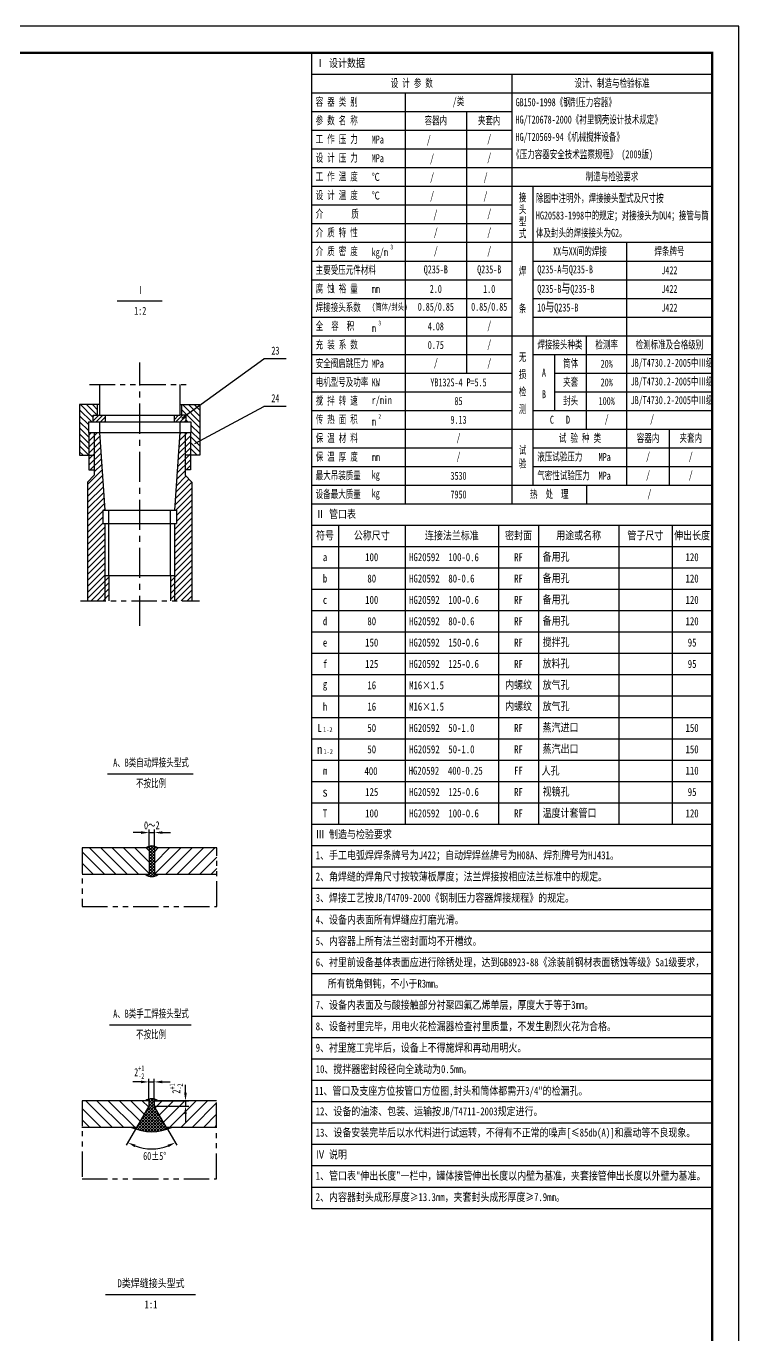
# Model space of a CAD drawing. Extents: x 0 to 5940, y 0 to 8400.
# Drawn here: x 3270 to 5940, y 3496 to 8400 of the extents above; entities that cross this region are included whole.
import ezdxf

# ---------------------------------------------------------------- set-up
doc = ezdxf.new("R2010")
doc.units = 0
doc.header["$LTSCALE"] = 1.5
doc.linetypes.add('CENTERX2', pattern=[4, 2.5, -0.5, 0.5, -0.5])
doc.linetypes.add('PHANTOM2', pattern=[31.75, 15.875, -3.175, 3.175, -3.175, 3.175, -3.175])
for name, color, linetype in [('中心线', 2, 'CENTERX2'), ('剖面线', 4, 'Continuous'), ('双点划线', 5, 'PHANTOM2'), ('尺寸线', 2, 'Continuous'), ('粗实线', 1, 'Continuous'), ('细实线', 7, 'Continuous')]:
    doc.layers.add(name, color=color, linetype=linetype)
doc.styles.add('仿宋67', font='SIMFANG.TTF', dxfattribs={"width": 0.67})
doc.styles.add('仿宋80', font='SIMFANG.TTF', dxfattribs={"width": 0.8})
doc.dimstyles.new('比例1', dxfattribs={"dimscale": 10, "dimtxt": 3, "dimasz": 3, "dimexe": 1.2, "dimexo": 0, "dimgap": 1.2, "dimtad": 1, "dimdec": 1, "dimlfac": 0.1, "dimdsep": 46, "dimtxsty": '仿宋67', "dimcen": 0, "dimadec": 1, "dimazin": 2, "dimtfac": 1.6, "dimtdec": 1, "dimtmove": 0, "dimatfit": 3, "dimfxl": 1, "dimtolj": 1, "dimtzin": 0, "dimarcsym": 0})

# ---------------------------------------------------------------- blocks, each defined once
blk = doc.blocks.new('A1竖')
at = {"layer": '细实线'}
for p, q in [((10, 830), (-584, 830)), ((10, -10), (10, 830))]:
    blk.add_line(p, q, dxfattribs=at)
at = {"layer": '细实线', "const_width": 0.8}
blk.add_lwpolyline([(-559, 0), (0, 0), (0, 820), (-559, 820)], close=True, dxfattribs=at)
blk = doc.blocks.new('*D41')
at = {"layer": 'Defpoints', "color": 0, "linetype": 'Continuous'}
for p in [(3750.3, 4373.4), (3750.3, 4353.4), (3867.2, 4353.4)]:
    blk.add_point(p, dxfattribs=at)
at = {"layer": '尺寸线', "color": 0, "linetype": 'Continuous', "lineweight": -2}
for p, q in [((3867.2, 4403.4), (3867.2, 4433.4)), ((3750.3, 4373.4), (3879.2, 4373.4)), ((3867.2, 4373.4), (3867.2, 4353.4)), ((3750.3, 4353.4), (3879.2, 4353.4)), ((3867.2, 4323.4), (3867.2, 4293.4))]:
    blk.add_line(p, q, dxfattribs=at)
at = {"layer": '尺寸线', "color": 0, "linetype": 'Continuous'}
for points in [[(3862.2, 4403.4), (3872.2, 4403.4), (3867.2, 4373.4)], [(3862.2, 4323.4), (3872.2, 4323.4), (3867.2, 4353.4)]]:
    blk.add_solid(points, dxfattribs=at)
at = {"layer": '尺寸线', "color": 0, "linetype": 'Continuous', "insert": (3832.5, 4419.1), "char_height": 30, "attachment_point": 5, "rotation": 90, "style": '仿宋67'}
blk.add_mtext('\\A1;\\A1;2{\\H0.7x;\\S+1^ -2;}', dxfattribs=at)
blk = doc.blocks.new('*D42')
at = {"layer": 'Defpoints', "color": 0, "linetype": 'Continuous'}
for p in [(3750.3, 4443.8), (3730.3, 4373.4), (3750.3, 4373.4)]:
    blk.add_point(p, dxfattribs=at)
at = {"layer": '尺寸线', "color": 0, "linetype": 'Continuous', "lineweight": -2}
for p, q in [((3700.3, 4443.8), (3670.3, 4443.8)), ((3730.3, 4373.4), (3730.3, 4455.8)), ((3730.3, 4443.8), (3750.3, 4443.8)), ((3750.3, 4373.4), (3750.3, 4455.8)), ((3780.3, 4443.8), (3810.3, 4443.8))]:
    blk.add_line(p, q, dxfattribs=at)
at = {"layer": '尺寸线', "color": 0, "linetype": 'Continuous'}
for points in [[(3700.3, 4448.8), (3700.3, 4438.8), (3730.3, 4443.8)], [(3780.3, 4448.8), (3780.3, 4438.8), (3750.3, 4443.8)]]:
    blk.add_solid(points, dxfattribs=at)
at = {"layer": '尺寸线', "color": 0, "linetype": 'Continuous', "insert": (3694.1, 4480.2), "char_height": 30, "attachment_point": 5, "style": '仿宋67'}
blk.add_mtext('\\A1;\\A1;2{\\H0.7x;\\S+1^ -2;}', dxfattribs=at)
blk = doc.blocks.new('*D43')
at = {"layer": 'Defpoints', "color": 0, "linetype": 'Continuous'}
for p in [(3751, 5378.2), (3731, 5320.7), (3751, 5320.7)]:
    blk.add_point(p, dxfattribs=at)
at = {"layer": '尺寸线', "color": 0, "linetype": 'Continuous', "lineweight": -2}
for p, q in [((3701, 5378.2), (3671, 5378.2)), ((3731, 5320.7), (3731, 5390.2)), ((3731, 5378.2), (3751, 5378.2)), ((3751, 5320.7), (3751, 5390.2)), ((3781, 5378.2), (3811, 5378.2))]:
    blk.add_line(p, q, dxfattribs=at)
at = {"layer": '尺寸线', "color": 0, "linetype": 'Continuous'}
for points in [[(3701, 5383.2), (3701, 5373.2), (3731, 5378.2)], [(3781, 5383.2), (3781, 5373.2), (3751, 5378.2)]]:
    blk.add_solid(points, dxfattribs=at)
at = {"layer": '尺寸线', "color": 0, "linetype": 'Continuous', "insert": (3741, 5405.2), "char_height": 30, "attachment_point": 5, "style": '仿宋67'}
blk.add_mtext('\\A1;0～2', dxfattribs=at)

msp = doc.modelspace()

# ---------------------------------------------------------------- hatches: boundary and pattern name
at = {"layer": '剖面线', "linetype": 'Continuous'}
h = msp.add_hatch(dxfattribs=at)
h.set_pattern_fill('ANSI31', color=256, scale=5, angle=90, style=0)
h.set_pattern_definition([(135, (-2974.8, 3866.472), (-11.22532, -11.22532), [])])
h.paths.add_polyline_path([(3538.11, 6981.87), (3470.61, 6981.87), (3470.61, 6791.87), (3505.61, 6791.87), (3505.61, 6876.87), (3503.61, 6876.87), (3503.61, 6916.87), (3521.86, 6916.87), (3521.86, 6941.87), (3538.11, 6941.87)])
h.paths.add_polyline_path([(3920.61, 6979.92), (3867.78, 6941.87), (3869.36, 6941.87), (3869.36, 6916.87), (3887.61, 6916.87), (3887.61, 6876.87), (3885.61, 6876.87), (3885.61, 6791.87), (3920.61, 6791.87)])
h.paths.add_polyline_path([(3920.61, 6979.92), (3920.61, 6981.87), (3853.11, 6981.87), (3853.11, 6941.87), (3867.78, 6941.87)])
h = msp.add_hatch(dxfattribs=at)
h.set_pattern_fill('ANSI31', color=256, scale=3.5, style=0)
h.set_pattern_definition([(45, (-2974.8, 3866.472), (-7.857724, 7.857724), [])])
h.paths.add_polyline_path([(3566.86, 6916.87), (3566.86, 6941.87), (3545.61, 6941.87), (3521.86, 6941.87), (3521.86, 6916.87)])
h.paths.add_polyline_path([(3869.36, 6916.87), (3869.36, 6941.87), (3845.61, 6941.87), (3824.36, 6941.87), (3824.36, 6916.87)])
h = msp.add_hatch(dxfattribs=at)
h.set_pattern_fill('ANSI31', color=256, scale=5, style=0)
h.set_pattern_definition([(45, (-2974.8, 3866.472), (-11.22532, 11.22532), [])])
h.paths.add_polyline_path([(3500.61, 6246.77), (3580.61, 6246.77), (3580.61, 6341.87), (3565.61, 6341.87), (3565.61, 6536.87), (3558.11, 6536.87), (3558.11, 6586.87), (3565.61, 6586.87), (3545.61, 6876.87), (3505.61, 6876.87), (3505.61, 6736.87), (3525.61, 6736.87), (3525.61, 6716.87), (3500.61, 6691.87)])
h.paths.add_polyline_path([(3890.61, 6691.87), (3865.61, 6716.87), (3865.61, 6736.87), (3885.61, 6736.87), (3885.61, 6876.87), (3845.61, 6876.87), (3825.61, 6586.87), (3833.11, 6586.87), (3833.11, 6536.87), (3825.61, 6536.87), (3825.61, 6341.87), (3810.61, 6341.87), (3810.61, 6246.77), (3890.61, 6246.77)])

# ---------------------------------------------------------------- linework, layer by layer
at = {"layer": '中心线', "ltscale": 30}
msp.add_line((3695.61, 6152.99), (3695.61, 7139.23), dxfattribs=at)
at = {"layer": '剖面线', "linetype": 'Continuous'}
for p, q in [((3480.46, 5305.64), (3565.44, 5220.66)), ((3507.86, 5320.66), (3607.86, 5220.66)), ((3550.29, 5320.66), (3650.29, 5220.66)), ((3592.72, 5320.66), (3692.72, 5220.66)), ((3635.14, 5320.66), (3730.98, 5224.83)), ((3677.57, 5320.66), (3730.98, 5267.26)), ((3718.31, 5320.66), (3718.84, 5321.2)), ((3720, 5320.66), (3730.98, 5309.69)), ((3721.54, 5320.66), (3720.16, 5322.05)), ((3750.98, 5302.46), (3727.72, 5325.72)), ((3729.53, 5320.66), (3736.65, 5327.78)), ((3730.98, 5310.88), (3747.56, 5327.46)), ((3730.98, 5299.65), (3750.98, 5319.65)), ((3750.98, 5291.23), (3730.98, 5311.23)), ((3730.98, 5288.43), (3750.98, 5308.43)), ((3750.98, 5280.01), (3730.98, 5300.01)), ((3730.98, 5277.2), (3750.98, 5297.2)), ((3750.98, 5313.68), (3736.86, 5327.8)), ((3755.22, 5320.66), (3748.61, 5327.27)), ((3750.98, 5264.16), (3807.48, 5320.66)), ((3750.98, 5306.59), (3765.05, 5320.66)), ((3750.98, 5221.73), (3849.91, 5320.66)), ((3751.99, 5320.66), (3756.25, 5324.93)), ((3763.21, 5320.66), (3763.48, 5320.94)), ((3792.33, 5220.66), (3892.33, 5320.66)), ((3834.76, 5220.66), (3934.76, 5320.66)), ((3877.18, 5220.66), (3977.18, 5320.66)), ((3480.46, 5263.22), (3523.01, 5220.66)), ((3750.98, 5268.78), (3730.98, 5288.78)), ((3730.98, 5265.98), (3750.98, 5285.98)), ((3750.98, 5257.56), (3730.98, 5277.56)), ((3730.98, 5254.75), (3750.98, 5274.75)), ((3750.98, 5246.33), (3730.98, 5266.33)), ((3730.98, 5243.53), (3750.98, 5263.53)), ((3750.98, 5235.11), (3730.98, 5255.11)), ((3730.98, 5232.3), (3750.98, 5252.3)), ((3919.61, 5220.66), (3984.68, 5285.73)), ((3480.46, 5220.79), (3480.59, 5220.66)), ((3718.82, 5220.15), (3719.34, 5220.66)), ((3724.03, 5217.15), (3720.52, 5220.66)), ((3726.12, 5216.22), (3730.56, 5220.66)), ((3750.98, 5223.88), (3730.98, 5243.88)), ((3730.98, 5221.08), (3750.98, 5241.08)), ((3749.41, 5214.22), (3730.98, 5232.66)), ((3739.05, 5213.36), (3730.98, 5221.43)), ((3734.91, 5213.78), (3750.98, 5229.85)), ((3745.98, 5213.63), (3753.01, 5220.66)), ((3757.78, 5217.08), (3754.19, 5220.66)), ((3962.04, 5220.66), (3984.68, 5243.3)), ((3493.33, 4373.41), (3593.33, 4273.41)), ((3535.76, 4373.41), (3635.76, 4273.41)), ((3578.18, 4373.41), (3678.18, 4273.41)), ((3620.61, 4373.41), (3697.48, 4296.55)), ((3663.04, 4373.41), (3713.01, 4323.44)), ((3705.46, 4373.41), (3728.54, 4350.34)), ((3721.68, 4373.41), (3719.99, 4375.11)), ((3750.31, 4356.01), (3727.65, 4378.67)), ((3728.17, 4373.41), (3735.19, 4380.43)), ((3729.89, 4352.68), (3750.31, 4373.11)), ((3730.31, 4364.33), (3746.29, 4380.31)), ((3762.09, 4333), (3730.31, 4364.79)), ((3750.31, 4367.24), (3736.92, 4380.62)), ((3755.36, 4373.41), (3748.97, 4379.8)), ((3750.62, 4373.41), (3755.09, 4377.89)), ((3753.93, 4347.14), (3780.21, 4373.41)), ((3761.84, 4373.41), (3762.4, 4373.97)), ((3769.46, 4320.24), (3822.64, 4373.41)), ((3784.99, 4293.34), (3865.07, 4373.41)), ((3807.49, 4273.41), (3907.49, 4373.41)), ((3849.92, 4273.41), (3949.92, 4373.41)), ((3892.35, 4273.41), (3984.01, 4365.08)), ((3479.79, 4344.53), (3550.9, 4273.41)), ((3678.92, 4268.04), (3755.43, 4344.55)), ((3687.35, 4265.25), (3759.54, 4337.43)), ((3696.14, 4262.81), (3763.65, 4330.32)), ((3699.22, 4299.57), (3751.32, 4351.67)), ((3705.33, 4260.77), (3767.75, 4323.2)), ((3768.22, 4259.53), (3709.82, 4317.93)), ((3777.71, 4261.26), (3713.93, 4325.04)), ((3714.55, 4326.12), (3750.31, 4361.88)), ((3714.94, 4259.16), (3771.86, 4316.08)), ((3786.79, 4263.41), (3718.04, 4332.16)), ((3795.49, 4265.94), (3722.15, 4339.28)), ((3792.76, 4279.88), (3726.25, 4346.39)), ((3777.43, 4306.44), (3730.31, 4353.56)), ((3934.77, 4273.41), (3984.01, 4322.65)), ((3479.79, 4302.1), (3508.48, 4273.41)), ((3670.81, 4271.16), (3673.07, 4273.41)), ((3682.31, 4266.86), (3675.75, 4273.41)), ((3698.04, 4262.35), (3685.17, 4275.23)), ((3712.03, 4259.59), (3689.28, 4282.34)), ((3724.8, 4258.04), (3693.38, 4289.46)), ((3736.65, 4257.42), (3697.49, 4296.58)), ((3747.76, 4257.53), (3701.6, 4303.69)), ((3758.25, 4258.27), (3705.71, 4310.81)), ((3725.03, 4258.02), (3775.97, 4308.97)), ((3735.67, 4257.44), (3780.08, 4301.85)), ((3746.96, 4257.5), (3784.19, 4294.73)), ((3759.03, 4258.34), (3788.3, 4287.62)), ((3772.08, 4260.17), (3792.41, 4280.5)), ((3786.45, 4263.32), (3796.55, 4273.41)), ((3803.83, 4268.81), (3799.23, 4273.41)), ((3802.78, 4268.43), (3807.77, 4273.41)), ((3811.86, 4272.02), (3810.46, 4273.41)), ((3977.2, 4273.41), (3984.01, 4280.23))]:
    msp.add_line(p, q, dxfattribs=at)
at = {"layer": '双点划线', "ltscale": 4}
for p, q in [((3508.01, 7056.83), (3873.77, 7056.83)), ((3473.89, 6246.77), (3919.8, 6246.77)), ((3480.46, 5320.66), (3480.46, 5100.68)), ((3984.68, 5100.68), (3984.68, 5320.66)), ((3480.46, 5100.68), (3984.68, 5100.68)), ((3479.79, 4373.41), (3479.79, 4080.81)), ((3984.01, 4080.81), (3984.01, 4373.41)), ((3479.79, 4080.81), (3984.01, 4080.81))]:
    msp.add_line(p, q, dxfattribs=at)
at = {"layer": '尺寸线', "linetype": 'Continuous'}
for p, q in [((3684.12, 4273.41), (3645.36, 4206.27)), ((3796.5, 4273.41), (3835.26, 4206.27))]:
    msp.add_line(p, q, dxfattribs=at)
msp.add_arc((3740.31, 4370.73), 177.91, 249.67318, 290.32682, dxfattribs=at)
for points in [[(3676.38, 4199.38), (3680.64, 4208.43), (3651.36, 4216.66)], [(3799.98, 4208.43), (3804.24, 4199.38), (3829.26, 4216.66)]]:
    msp.add_solid(points, dxfattribs=at)
at = {"layer": '粗实线'}
for p, q in [((4340, 3970), (4340, 8300)), ((4244.51, 7153.22), (4161.17, 7153.22)), ((3545.61, 7056.83), (3545.61, 6941.87)), ((3845.61, 7056.83), (3845.61, 6941.87)), ((3545.61, 6981.87), (3470.61, 6981.87)), ((3470.61, 6981.87), (3470.61, 6791.87)), ((3538.11, 6941.87), (3538.11, 6981.87)), ((3845.61, 6981.87), (3920.61, 6981.87)), ((3853.11, 6941.87), (3853.11, 6981.87)), ((3920.61, 6981.87), (3920.61, 6791.87)), ((4244.51, 6975.21), (4161.17, 6975.21)), ((3503.61, 6916.87), (3503.61, 6876.87)), ((3503.61, 6916.87), (3887.61, 6916.87)), ((3521.86, 6916.87), (3521.86, 6941.87)), ((3521.86, 6941.87), (3545.61, 6941.87)), ((3545.61, 6941.87), (3845.61, 6941.87)), ((3545.61, 6916.87), (3545.61, 6876.87)), ((3566.86, 6941.87), (3566.86, 6916.87)), ((3824.36, 6941.87), (3824.36, 6916.87)), ((3869.36, 6941.87), (3845.61, 6941.87)), ((3845.61, 6916.87), (3845.61, 6876.87)), ((3869.36, 6916.87), (3869.36, 6941.87)), ((3887.61, 6916.87), (3887.61, 6876.87)), ((3503.61, 6876.87), (3887.61, 6876.87)), ((3505.61, 6876.87), (3505.61, 6736.87)), ((3545.61, 6876.87), (3565.61, 6586.87)), ((3845.61, 6876.87), (3825.61, 6586.87)), ((3885.61, 6876.87), (3885.61, 6736.87)), ((3470.61, 6791.87), (3525.61, 6791.87)), ((3920.61, 6791.87), (3865.61, 6791.87)), ((3505.61, 6736.87), (3525.61, 6736.87)), ((3525.61, 6736.87), (3525.61, 6716.87)), ((3865.61, 6736.87), (3865.61, 6716.87)), ((3885.61, 6736.87), (3865.61, 6736.87)), ((3525.61, 6716.87), (3500.61, 6691.87)), ((3500.61, 6691.87), (3500.61, 6246.77)), ((3865.61, 6716.87), (3890.61, 6691.87)), ((3890.61, 6691.87), (3890.61, 6246.77)), ((3558.11, 6586.87), (3558.11, 6536.87)), ((3558.11, 6586.87), (3833.11, 6586.87)), ((3580.61, 6536.87), (3580.61, 6586.87)), ((3810.61, 6536.87), (3810.61, 6586.87)), ((3833.11, 6586.87), (3833.11, 6536.87)), ((3558.11, 6536.87), (3833.11, 6536.87)), ((3565.61, 6536.87), (3565.61, 6341.87)), ((3825.61, 6536.87), (3825.61, 6341.87)), ((3565.61, 6341.87), (3825.61, 6341.87)), ((3580.61, 6341.87), (3580.61, 6246.77)), ((3810.61, 6341.87), (3810.61, 6246.77)), ((3730.98, 5320.66), (3480.46, 5320.66)), ((3730.98, 5320.66), (3730.98, 5220.66)), ((3750.98, 5320.66), (3750.98, 5220.66)), ((3984.68, 5320.66), (3750.98, 5320.66)), ((3730.98, 5220.66), (3479.91, 5220.66)), ((3984.68, 5220.66), (3750.98, 5220.66)), ((3730.31, 4373.41), (3479.79, 4373.41)), ((3730.31, 4373.41), (3730.31, 4353.41)), ((3750.31, 4373.41), (3750.31, 4353.41)), ((3984.01, 4373.41), (3750.31, 4373.41)), ((3730.31, 4353.41), (3684.12, 4273.41)), ((3796.5, 4273.41), (3750.31, 4353.41)), ((3684.12, 4273.41), (3479.25, 4273.41)), ((3984.01, 4273.41), (3796.5, 4273.41))]:
    msp.add_line(p, q, dxfattribs=at)
for centre, radius, start, end in [((3740.98, 5288.7), 39.31, 54.38342, 125.61658), ((3740.98, 5252.62), 39.31, 234.38342, 305.61658), ((3740.31, 4341.45), 39.31, 54.38342, 125.61658), ((3740.31, 4439.56), 182.18, 245.78103, 294.21897)]:
    msp.add_arc(centre, radius, start, end, dxfattribs=at)
at = {"layer": '细实线'}
for p, q in [((4340, 8300), (5840, 8300)), ((5840, 8300), (5840, 3980)), ((4340, 8220), (5840, 8220)), ((5090, 8220), (5090, 6610)), ((4340, 8150), (5090, 8150)), ((4690, 8150), (4690, 6610)), ((5090, 8150), (5840, 8150)), ((4340, 8080), (5090, 8080)), ((4920, 8080), (4920, 7100)), ((4340, 8010), (5090, 8010)), ((4340, 7940), (5090, 7940)), ((4340, 7870), (5090, 7870)), ((5090, 7870), (5840, 7870)), ((4340, 7800), (5090, 7800)), ((5090, 7800), (5840, 7800)), ((5170, 6680), (5170, 7800)), ((4340, 7730), (5090, 7730)), ((4340, 7660), (5090, 7660)), ((4340, 7590), (5090, 7590)), ((5090, 7590), (5840, 7590)), ((5520, 6680), (5520, 7590)), ((4340, 7520), (5090, 7520)), ((5170, 7520), (5840, 7520)), ((4340, 7450), (5090, 7450)), ((5170, 7450), (5840, 7450)), ((4340, 7380), (5090, 7380)), ((5170, 7380), (5840, 7380)), ((4340, 7310), (5090, 7310)), ((5170, 7310), (5840, 7310)), ((4340, 7240), (5090, 7240)), ((5090, 7240), (5840, 7240)), ((5370, 6890), (5370, 7240)), ((4340, 7170), (5090, 7170)), ((5170, 7170), (5840, 7170)), ((5250, 7170), (5250, 6960)), ((3853.37, 6931.49), (4161.17, 7153.22)), ((4340, 7100), (5090, 7100)), ((5250, 7100), (5840, 7100)), ((4340, 7030), (5090, 7030)), ((5250, 7030), (5840, 7030)), ((3902.57, 6836.08), (4161.17, 6975.21)), ((4340, 6960), (5090, 6960)), ((5170, 6960), (5840, 6960)), ((3525.61, 6876.87), (3525.61, 6736.87)), ((3865.61, 6876.87), (3865.61, 6736.87)), ((4340, 6890), (5090, 6890)), ((5090, 6890), (5840, 6890)), ((5680, 6680), (5680, 6890)), ((4340, 6820), (5090, 6820)), ((5170, 6820), (5840, 6820)), ((4340, 6750), (5090, 6750)), ((5170, 6750), (5840, 6750)), ((4340, 6680), (5090, 6680)), ((5090, 6680), (5840, 6680)), ((5370, 6680), (5370, 6610)), ((4340, 6610), (5840, 6610)), ((3580.61, 6341.87), (3580.61, 6536.87)), ((3810.61, 6341.87), (3810.61, 6536.87)), ((4340, 6530), (5840, 6530)), ((4440, 6530), (4440, 5410)), ((4690, 6530), (4690, 5410)), ((5040, 6530), (5040, 5410)), ((5190, 6530), (5190, 5410)), ((5490, 6530), (5490, 5410)), ((5690, 6530), (5690, 5410)), ((4340, 6450), (5840, 6450)), ((3565.61, 6341.87), (3565.61, 6246.77)), ((3825.61, 6341.87), (3825.61, 6246.77)), ((4340, 6370), (5840, 6370)), ((4340, 6290), (5840, 6290)), ((4340, 6210), (5840, 6210)), ((4340, 6130), (5840, 6130)), ((4340, 6050), (5840, 6050)), ((4340, 5970), (5840, 5970)), ((4340, 5890), (5840, 5890)), ((4340, 5810), (5840, 5810)), ((4340, 5810), (5840, 5810)), ((4340, 5730), (5840, 5730)), ((4340, 5650), (5840, 5650)), ((4340, 5650), (5840, 5650)), ((4340, 5570), (5840, 5570)), ((4340, 5490), (5840, 5490)), ((4340, 5410), (5840, 5410)), ((4340, 5330), (5840, 5330)), ((4340, 5250), (5840, 5250)), ((4340, 5170), (5840, 5170)), ((4340, 5090), (5840, 5090)), ((4340, 5010), (5840, 5010)), ((4340, 4930), (5840, 4930)), ((4340, 4850), (5840, 4850)), ((4340, 4770), (5840, 4770)), ((4340, 4690), (5840, 4690)), ((4340, 4610), (5840, 4610)), ((4340, 4530), (5840, 4530)), ((4340, 4450), (5840, 4450)), ((4340, 4370), (5840, 4370)), ((4340, 4290), (5840, 4290)), ((4340, 4210), (5840, 4210)), ((4340, 4210), (5840, 4210)), ((4340, 4130), (5840, 4130)), ((4340, 4050), (5840, 4050)), ((4340, 3970), (5840, 3970))]:
    msp.add_line(p, q, dxfattribs=at)
at = {"layer": '细实线', "color": 7}
msp.add_line((3611.27, 7371.06), (3779.94, 7371.06), dxfattribs=at)
at = {"layer": '细实线', "linetype": 'Continuous'}
for p, q in [((3575.49, 5598.89), (3896.51, 5598.89)), ((3583.12, 4658.01), (3888.88, 4658.01)), ((3567.22, 3647.75), (3904.78, 3647.75))]:
    msp.add_line(p, q, dxfattribs=at)

# ---------------------------------------------------------------- block references
at = {"layer": '细实线', "linetype": 'Continuous', "xscale": 10, "yscale": 10, "zscale": 10}
msp.add_blockref('A1竖', (5840, 100), dxfattribs=at)

# ---------------------------------------------------------------- texts
at = {"layer": '尺寸线'}
for s, style, width, p in [('GB150-1998《钢制压力容器》', '仿宋67', 0.67, (5103.8, 8100)), ('HG/T20678-2000《衬里钢壳设计技术规定》', '仿宋67', 0.67, (5103.59, 8035)), ('HG/T20569-94《机械搅拌设备》', '仿宋67', 0.67, (5103.59, 7970)), ('/', '仿宋67', 0.67, (4771.05, 7960)), ('/', '仿宋67', 0.67, (4783.3, 7890)), ('《压力容器安全技术监察规程》 (2009版)', '仿宋67', 0.67, (5091.09, 7905)), ('/', '仿宋67', 0.67, (4783.54, 7820)), ('/', '仿宋67', 0.67, (4983.98, 7820)), ('/', '仿宋67', 0.67, (4783.54, 7750)), ('/', '仿宋67', 0.67, (4983.54, 7750)), ('     /', '仿宋67', 0.67, (4720.53, 7679.68)), ('400', '仿宋80', 0.8, (4537.77, 5593.77)), ('HG20592  400-0.25', '仿宋80', 0.8, (4703.31, 5595.08)), ('人孔', '仿宋80', 0.8, (5201.37, 5595.24)), ('11、管口及支座方位按管口方位图,封头和筒体都需开3/4"的检漏孔。', '仿宋80', 0.8, (4351.63, 4395.32))]:
    msp.add_text(s, height=30, dxfattribs=dict(at, style=style, width=width)).set_placement(p)
at = {"layer": '尺寸线', "style": '仿宋80'}
for s, insert, char_height, width, attachment_point in [('Ⅰ 设计数据', (4355, 8260), 30, 360, 4), ('Ⅱ 管口表', (4355, 6570), 30, 450, 4), ('符号', (4390, 6490), 30, 100, 5), ('公称尺寸', (4565, 6490), 30, 250, 5), ('连接法兰标准', (4865, 6490), 30, 350, 5), ('密封面', (5115, 6490), 30, 150, 5), ('用途或名称', (5340, 6490), 30, 300, 5), ('管子尺寸', (5590, 6490), 30, 200, 5), ('伸出长度', (5765, 6490), 30, 150, 5), ('100', (4565, 6410), 30, 250, 5), ('HG20592  100-0.6', (4705, 6410), 30, 350, 4), ('RF', (5115, 6410), 30, 150, 5), ('备用孔', (5205, 6410), 30, 300, 4), ('120', (5765, 6410), 30, 150, 5), ('a', (4390, 6410), 30, 100, 5), ('b', (4390, 6330), 30, 100, 5), ('80', (4565, 6330), 30, 250, 5), ('HG20592  80-0.6', (4705, 6330), 30, 350, 4), ('RF', (5115, 6330), 30, 150, 5), ('备用孔', (5205, 6330), 30, 300, 4), ('120', (5765, 6330), 30, 150, 5), ('c', (4390, 6250), 30, 100, 5), ('100', (4565, 6250), 30, 250, 5), ('HG20592  100-0.6', (4705, 6250), 30, 350, 4), ('RF', (5115, 6250), 30, 150, 5), ('备用孔', (5205, 6250), 30, 300, 4), ('120', (5765, 6250), 30, 150, 5), ('d', (4390, 6170), 30, 100, 5), ('80', (4565, 6170), 30, 250, 5), ('HG20592  80-0.6', (4705, 6170), 30, 350, 4), ('RF', (5115, 6170), 30, 150, 5), ('备用孔', (5205, 6170), 30, 300, 4), ('120', (5765, 6170), 30, 150, 5), ('e', (4390, 6090), 30, 100, 5), ('150', (4565, 6090), 30, 250, 5), ('HG20592  150-0.6', (4705, 6090), 30, 350, 4), ('RF', (5115, 6090), 30, 150, 5), ('搅拌孔', (5205, 6090), 30, 300, 4), ('95', (5765, 6090), 30, 150, 5), ('f', (4390, 6010), 30, 100, 5), ('125', (4565, 6010), 30, 250, 5), ('HG20592  125-0.6', (4705, 6010), 30, 350, 4), ('RF', (5115, 6010), 30, 150, 5), ('放料孔', (5205, 6010), 30, 300, 4), ('95', (5765, 6010), 30, 150, 5), ('g', (4390, 5930), 30, 100, 5), ('16', (4565, 5930), 30, 250, 5), ('M16×1.5', (4705, 5930), 30, 350, 4), ('内螺纹', (5115, 5930), 30, 150, 5), ('放气孔', (5205, 5930), 30, 300, 4), ('h', (4390, 5850), 30, 100, 5), ('16', (4565, 5850), 30, 250, 5), ('M16×1.5', (4705, 5850), 30, 350, 4), ('内螺纹', (5115, 5850), 30, 150, 5), ('放气孔', (5205, 5850), 30, 300, 4), ('蒸汽进口', (5205, 5770), 30, 300, 4), ('L{\\H0.25x; \\H2.4x;1-2}', (4390, 5770), 30, 100, 5), ('50', (4565, 5770), 30, 250, 5), ('HG20592  50-1.0', (4705, 5770), 30, 350, 4), ('RF', (5115, 5770), 30, 150, 5), ('150', (5765, 5770), 30, 150, 5), ('n{\\H0.2143x; \\H2.4x;1-2}', (4390, 5690), 35, 100, 5), ('50', (4565, 5690), 30, 250, 5), ('HG20592  50-1.0', (4705, 5690), 30, 350, 4), ('RF', (5115, 5690), 30, 150, 5), ('蒸汽出口', (5205, 5690), 30, 300, 4), ('150', (5765, 5690), 30, 150, 5), ('m', (4390, 5610), 30, 100, 5), ('FF', (5115, 5610), 30, 150, 5), ('110', (5765, 5610), 30, 150, 5), ('125', (4565, 5530), 30, 250, 5), ('HG20592  125-0.6', (4705, 5530), 30, 350, 4), ('RF', (5115, 5530), 30, 150, 5), ('视镜孔', (5205, 5530), 30, 300, 4), ('95', (5765, 5530), 30, 150, 5), ('s', (4390, 5530), 35, 100, 5), ('T', (4390, 5450), 30, 100, 5), ('100', (4565, 5450), 30, 250, 5), ('HG20592  100-0.6', (4705, 5450), 30, 350, 4), ('RF', (5115, 5450), 30, 150, 5), ('温度计套管口', (5205, 5450), 30, 300, 4), ('120', (5765, 5450), 30, 150, 5), ('Ⅲ 制造与检验要求', (4355, 5370), 30, 435, 4), ('1、手工电弧焊焊条牌号为J422；自动焊焊丝牌号为H08A、焊剂牌号为HJ431。', (4355, 5290), 30, 1485, 4), ('2、角焊缝的焊角尺寸按较薄板厚度；法兰焊接按相应法兰标准中的规定。', (4355, 5210), 30, 1485, 4), ('3、焊接工艺按JB/T4709-2000《钢制压力容器焊接规程》的规定。', (4355, 5130), 30, 1485, 4), ('4、设备内表面所有焊缝应打磨光滑。', (4355, 5050), 30, 1485, 4), ('5、内容器上所有法兰密封面均不开槽纹。', (4355, 4970), 30, 1485, 4), ('6、衬里前设备基体表面应进行除锈处理，达到GB8923-88《涂装前钢材表面锈蚀等级》Sa1级要求，', (4355, 4890), 30, 1485, 4), ('所有锐角倒钝，不小于R3mm。', (4400, 4810), 30, 1485, 4), ('7、设备内表面及与酸接触部分衬聚四氟乙烯单层，厚度大于等于3mm。', (4355, 4730), 30, 1485, 4), ('8、设备衬里完毕，用电火花检漏器检查衬里质量，不发生剧烈火花为合格。', (4355, 4650), 30, 1485, 4), ('9、衬里施工完毕后，设备上不得施焊和再动用明火。', (4355, 4570), 30, 1485, 4), ('10、搅拌器密封段径向全跳动为0.5mm。', (4355, 4490), 30, 1485, 4), ('12、设备的油漆、包装、运输按JB/T4711-2003规定进行。', (4355, 4330), 30, 1485, 4), ('13、设备安装完毕后以水代料进行试运转，不得有不正常的噪声[≤85db(A)]和震动等不良现象。', (4355, 4250), 30, 1485, 4), ('Ⅳ 说明', (4355, 4170), 30, 450, 4), ('1、管口表"伸出长度"一栏中，罐体接管伸出长度以内壁为基准，夹套接管伸出长度以外壁为基准。', (4355, 4090), 30, 1485, 4), ('2、内容器封头成形厚度≥13.3mm，夹套封头成形厚度≥7.9mm。', (4355, 4010), 30, 1485, 4), ('D类焊缝接头型式', (3738.14, 3687.75), 30, 363.9836, 5), ('1:1', (3738.14, 3610.06), 30, 110, 5)]:
    msp.add_mtext(s, dxfattribs=dict(at, insert=insert, char_height=char_height, width=width, attachment_point=attachment_point))
at = {"layer": '尺寸线', "char_height": 30, "style": '仿宋67'}
for s, insert, attachment_point in [('设 计 参 数', (4715, 8185), 5), ('设计、制造与检验标准', (5465, 8185), 5), ('容 器 类 别', (4355, 8115), 4), ('/类', (4890, 8115), 5), ('参 数 名 称', (4355, 8045), 4), ('容器内', (4805, 8045), 5), ('夹套内', (5005, 8045), 5), ('工 作 压 力', (4355, 7975), 4), ('/', (5005, 7975), 5), ('MPa', (4565, 7975), 4), ('设 计 压 力', (4355, 7905), 4), ('MPa', (4565, 7905), 4), ('/', (5005, 7905), 5), ('工 作 温 度', (4355, 7835), 4), ('℃', (4565, 7835), 4), ('制造与检验要求', (5465, 7835), 5), ('设 计 温 度', (4355, 7765), 4), ('℃', (4565, 7765), 4), ('介       质', (4355, 7695), 4), ('/', (5005, 7695), 5), ('介 质 特 性', (4355, 7625), 4), ('/', (4805, 7625), 5), ('/', (5005, 7625), 5), ('介 质 密 度', (4355, 7555), 4), ('kg/m{\\H0.6x;\\S 3^ ;}', (4565, 7555), 4), ('/', (4805, 7555), 5), ('/', (5005, 7555), 5), ('XX与XX间的焊接', (5345, 7555), 5), ('焊条牌号', (5680, 7555), 5), ('主要受压元件材料', (4355, 7485), 4), ('Q235-B', (4805, 7485), 5), ('Q235-B', (5005, 7485), 5), ('Q235-A与Q235-B', (5185, 7485), 4), ('J422', (5680, 7485), 5), ('Ⅰ', (3697.75, 7411.06), 5), ('腐 蚀 裕 量', (4355, 7415), 4), ('mm', (4565, 7415), 4), ('2.0', (4805, 7415), 5), ('1.0', (5005, 7415), 5), ('Q235-B{\\H1.2x;与}Q235-B', (5185, 7415), 4), ('J422', (5680, 7415), 5), ('焊接接头系数', (4355, 7345), 4), ('{\\H0.83x;(筒体/封头)}', (4565, 7345), 4), ('0.85/0.85', (4805, 7345), 5), ('0.85/0.85', (5005, 7345), 5), ('10{\\H1.2x;与}Q235-B', (5185, 7345), 4), ('J422', (5680, 7345), 5), ('1:2', (3697.75, 7333.37), 5), ('全  容  积', (4355, 7275), 4), ('m{\\H0.6x;\\S 3^ ;}', (4565, 7275), 4), ('4.08', (4805, 7275), 5), ('/', (5005, 7275), 5), ('充 装 系 数', (4355, 7205), 4), ('0.75', (4805, 7205), 5), ('/', (5005, 7205), 5), ('焊接接头种类', (5270, 7205), 5), ('检测率', (5445, 7205), 5), ('检测标准及合格级别', (5680, 7205), 5), ('23', (4204.08, 7184.04), 5), ('安全阀启跳压力', (4355, 7135), 4), ('MPa', (4565, 7135), 4), ('/', (4805, 7135), 5), ('/', (5005, 7135), 5), ('筒体', (5310, 7135), 5), ('20%', (5445, 7135), 5), ('JB/T4730.2-2005中Ⅲ级', (5535, 7135), 4), ('电机型号及功率', (4355, 7065), 4), ('KW', (4565, 7065), 4), ('YB132S-4 P=5.5', (4890, 7065), 5), ('夹套', (5310, 7065), 5), ('20%', (5445, 7065), 5), ('JB/T4730.2-2005中Ⅲ级', (5535, 7065), 4), ('24', (4204.08, 7006.03), 5), ('搅 拌 转 速', (4355, 6995), 4), ('r/min', (4565, 6995), 4), ('封头', (5310, 6995), 5), ('JB/T4730.2-2005中Ⅲ级', (5535, 6995), 4), ('85', (4890, 6995), 5), ('100%', (5445, 6995), 5), ('传 热 面 积', (4355, 6925), 4), ('m{\\H0.6x;\\S 2^ ;}', (4565, 6925), 4), ('9.13', (4890, 6925), 5), ('C   D', (5270, 6925), 5), ('/', (5445, 6925), 5), ('/', (5615, 6925), 5), ('保 温 材 料', (4355, 6855), 4), ('/', (4890, 6855), 5), ('试 验 种 类', (5345, 6855), 5), ('容器内', (5600, 6855), 5), ('夹套内', (5760, 6855), 5), ('试\\P验', (5130, 6785), 5), ('保 温 厚 度', (4355, 6785), 4), ('mm', (4565, 6785), 4), ('/', (4890, 6785), 5), ('液压试验压力', (5185, 6785), 4), ('MPa', (5415, 6785), 4), ('/', (5600, 6785), 5), ('/', (5760, 6785), 5), ('最大吊装质量', (4355, 6715), 4), ('kg', (4565, 6715), 4), ('3530', (4890, 6715), 5), ('气密性试验压力', (5185, 6715), 4), ('MPa', (5415, 6715), 4), ('/', (5600, 6715), 5), ('/', (5760, 6715), 5), ('设备最大质量', (4355, 6645), 4), ('kg', (4565, 6645), 4), ('7950', (4890, 6645), 5), ('热  处  理', (5230, 6645), 5), ('/', (5605, 6645), 5), ('A、B类自动焊接头型式', (3738.14, 5638.89), 5), ('不按比例', (3738.14, 5561.21), 5), ('A、B类手工焊接头型式', (3738.14, 4698.01), 5), ('不按比例', (3738.14, 4620.32), 5)]:
    msp.add_mtext(s, dxfattribs=dict(at, insert=insert, attachment_point=attachment_point))
at = {"layer": '尺寸线', "char_height": 30, "attachment_point": 5, "style": '仿宋67'}
for s, insert, line_spacing_factor in [('接\\P头\\P型\\P式', (5130, 7689), 0.9), ('焊\\P条', (5130, 7411), 2.8), ('无\\P损\\P检\\P测', (5130, 7061), 1.3), ('A\\PB', (5210, 7061), 1.6)]:
    msp.add_mtext(s, dxfattribs=dict(at, insert=insert, line_spacing_factor=line_spacing_factor))
at = {"layer": '尺寸线', "insert": (5180, 7689), "char_height": 30, "width": 650, "attachment_point": 4, "line_spacing_factor": 1.3, "style": '仿宋67'}
msp.add_mtext('除图中注明外，焊接接头型式及尺寸按HG20583-1998中的规定；对接接头为DU4；接管与筒体及封头的焊接接头为G2。', dxfattribs=at)
at = {"layer": '尺寸线', "linetype": 'Continuous', "insert": (3751.96, 4165.83), "char_height": 30, "attachment_point": 5, "style": '仿宋67'}
msp.add_mtext('60±5°', dxfattribs=at)

# ---------------------------------------------------------------- dimensions: what is measured, and where the dimension line sits
at = {"layer": '尺寸线', "linetype": 'Continuous'}
dim = msp.add_linear_dim(base=(3750.98, 5378.17), p1=(3730.98, 5320.66), p2=(3750.98, 5320.66), text='0～<>', dimstyle='比例1', dxfattribs=at)
dim.commit()
dim.dimension.update_dxf_attribs({"geometry": '*D43', "text_midpoint": (3740.98, 5378.17), "dimtype": 160})
dim = msp.add_linear_dim(base=(3750.31, 4443.76), p1=(3730.31, 4373.41), p2=(3750.31, 4373.41), text='\\A1;<>{\\H0.7x;\\S+1^ -2;}', dimstyle='比例1', override={"dimtmove": 2}, dxfattribs=at)
dim.commit()
dim.dimension.update_dxf_attribs({"geometry": '*D42', "text_midpoint": (3694.1, 4480.17), "dimtype": 160})
dim = msp.add_linear_dim(base=(3867.16, 4353.41), p1=(3750.31, 4373.41), p2=(3750.31, 4353.41), angle=90, text='\\A1;<>{\\H0.7x;\\S+1^ -2;}', dimstyle='比例1', override={"dimtmove": 2}, dxfattribs=at)
dim.commit()
dim.dimension.update_dxf_attribs({"geometry": '*D41', "text_midpoint": (3832.53, 4419.13), "dimtype": 160})

doc.saveas('drawing.dxf')
